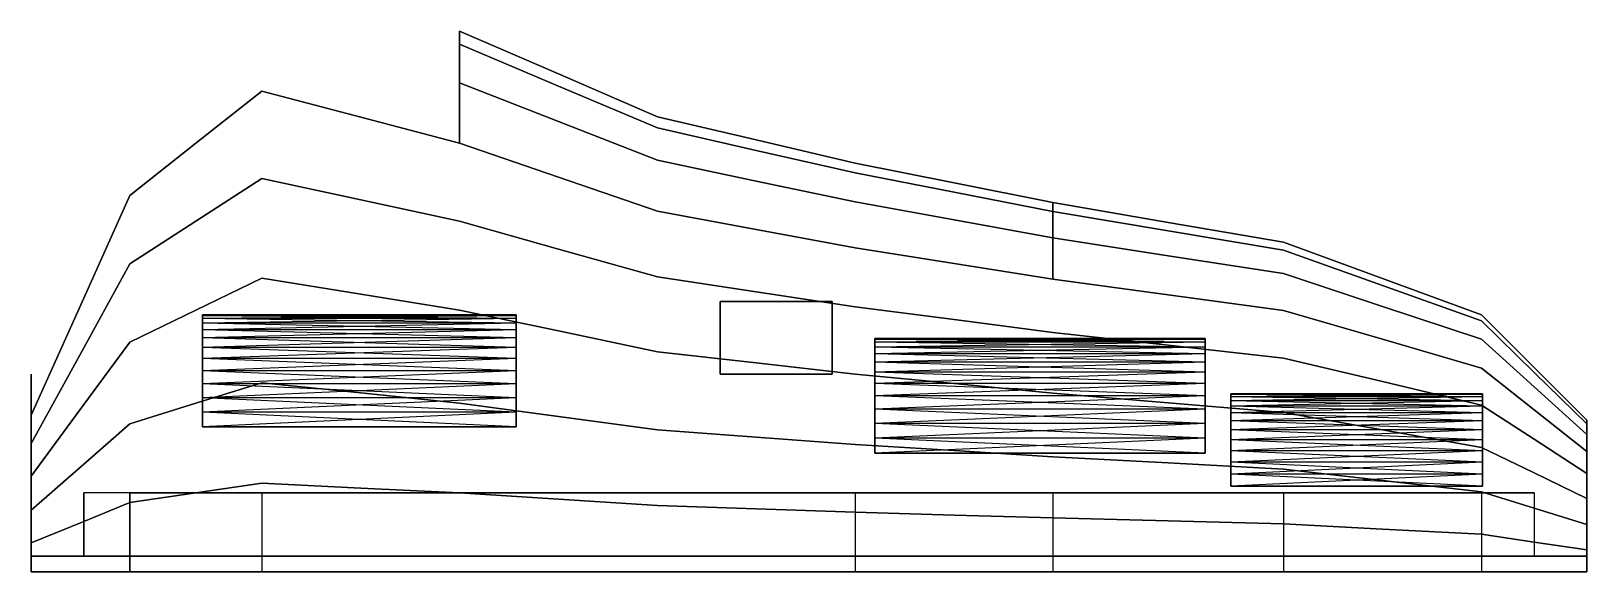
# Model space of a CAD drawing. Header units: millimetres. Extents: x 0 to 2360, y 0 to 820.
import ezdxf

# ---------------------------------------------------------------- set-up
doc = ezdxf.new("R2010")
doc.units = ezdxf.units.MM
for name, color, linetype in [('E11', 7, 'Continuous'), ('EH0', 7, 'Continuous'), ('EH1', 7, 'Continuous'), ('EH2', 7, 'Continuous'), ('FOAM_MATTRESS', 7, 'Continuous'), ('FOAM_UNDERLAY', 7, 'Continuous'), ('O01', 7, 'Continuous'), ('O02', 7, 'Continuous'), ('O03', 7, 'Continuous'), ('O04', 7, 'Continuous'), ('O05', 7, 'Continuous'), ('O06A', 7, 'Continuous'), ('O06B', 7, 'Continuous'), ('O07A', 7, 'Continuous'), ('O07B', 7, 'Continuous'), ('O08A', 7, 'Continuous'), ('O08B', 7, 'Continuous'), ('O09A', 7, 'Continuous'), ('O09B', 7, 'Continuous'), ('O10A', 7, 'Continuous'), ('O10B', 7, 'Continuous'), ('O11A', 7, 'Continuous'), ('O11B', 7, 'Continuous'), ('O12', 7, 'Continuous'), ('O13', 7, 'Continuous'), ('O14', 7, 'Continuous'), ('O15', 7, 'Continuous'), ('O16', 7, 'Continuous'), ('OF', 7, 'Continuous'), ('OFOOT', 7, 'Continuous'), ('OHEAD', 7, 'Continuous')]:
    doc.layers.add(name, color=color, linetype=linetype)

msp = doc.modelspace()

# ---------------------------------------------------------------- linework, layer by layer
at = {"layer": 'E11'}
for points in [[(1045, 300), (1045, 410)], [(1045, 410), (1045, 410)], [(1045, 410), (1045, 300)], [(1215, 410), (1045, 410)], [(1045, 410), (1215, 410)], [(1215, 410), (1215, 300)], [(1215, 410), (1215, 410)], [(1215, 300), (1215, 410)], [(1045, 300), (1045, 300)], [(1045, 300), (1215, 300)], [(1215, 300), (1045, 300)], [(1215, 300), (1215, 300)]]:
    msp.add_lwpolyline(points, dxfattribs=at)
at = {"layer": 'EH0'}
for points in [[(735.7, 388.5), (260, 390)], [(260, 390), (260, 388.5)], [(735.7, 390), (260, 390)], [(735.7, 390), (260, 388.5)], [(260, 388.5), (260, 390)], [(735.7, 384.2), (260, 388.5)], [(260, 388.5), (260, 384.2)], [(735.7, 388.5), (260, 388.5)], [(735.7, 388.5), (260, 388.5)], [(735.7, 388.5), (260, 384.2)], [(260, 384.2), (260, 388.5)], [(735.7, 377.1), (260, 384.2)], [(260, 384.2), (260, 377.1)], [(735.7, 384.2), (260, 384.2)], [(735.7, 384.2), (260, 384.2)], [(735.7, 384.2), (260, 377.1)], [(260, 377.1), (260, 384.2)], [(735.7, 388.5), (735.7, 390)], [(735.7, 390), (735.7, 388.5)], [(735.7, 384.2), (735.7, 388.5)], [(735.7, 388.5), (735.7, 384.2)], [(735.7, 377.1), (735.7, 384.2)], [(735.7, 384.2), (735.7, 377.1)], [(735.7, 367.2), (260, 377.1)], [(260, 377.1), (260, 367.2)], [(735.7, 377.1), (260, 377.1)], [(735.7, 377.1), (260, 377.1)], [(735.7, 377.1), (260, 367.2)], [(260, 367.2), (260, 377.1)], [(735.7, 354.9), (260, 367.2)], [(260, 367.2), (260, 354.9)], [(735.7, 367.2), (260, 367.2)], [(735.7, 367.2), (260, 367.2)], [(735.7, 367.2), (260, 354.9)], [(260, 354.9), (260, 367.2)], [(735.7, 340.2), (260, 354.9)], [(260, 354.9), (260, 340.2)], [(735.7, 354.9), (260, 354.9)], [(735.7, 354.9), (260, 354.9)], [(735.7, 354.9), (260, 340.2)], [(260, 340.2), (260, 354.9)], [(735.7, 367.2), (735.7, 377.1)], [(735.7, 377.1), (735.7, 367.2)], [(735.7, 354.9), (735.7, 367.2)], [(735.7, 367.2), (735.7, 354.9)], [(735.7, 340.2), (735.7, 354.9)], [(735.7, 354.9), (735.7, 340.2)], [(735.7, 323.5), (260, 340.2)], [(260, 340.2), (260, 323.5)], [(735.7, 340.2), (260, 340.2)], [(735.7, 340.2), (260, 340.2)], [(735.7, 340.2), (260, 323.5)], [(260, 323.5), (260, 340.2)], [(735.7, 323.5), (735.7, 340.2)], [(735.7, 340.2), (735.7, 323.5)], [(735.7, 305), (260, 323.5)], [(260, 323.5), (260, 305)], [(735.7, 323.5), (260, 323.5)], [(735.7, 323.5), (260, 323.5)], [(735.7, 323.5), (260, 305)], [(260, 305), (260, 323.5)], [(735.7, 305), (735.7, 323.5)], [(735.7, 323.5), (735.7, 305)], [(735.7, 285.1), (260, 305)], [(260, 305), (260, 285.1)], [(735.7, 305), (260, 305)], [(735.7, 305), (260, 305)], [(735.7, 305), (260, 285.1)], [(260, 285.1), (260, 305)], [(735.7, 264), (260, 285.1)], [(260, 285.1), (260, 264)], [(735.7, 285.1), (260, 285.1)], [(735.7, 285.1), (260, 285.1)], [(735.7, 285.1), (260, 264)], [(260, 264), (260, 285.1)], [(735.7, 285.1), (735.7, 305)], [(735.7, 305), (735.7, 285.1)], [(735.7, 264), (735.7, 285.1)], [(735.7, 285.1), (735.7, 264)], [(735.7, 242.2), (260, 264)], [(260, 264), (260, 242.2)], [(735.7, 264), (260, 264)], [(735.7, 264), (260, 264)], [(735.7, 264), (260, 242.2)], [(260, 242.2), (260, 264)], [(735.7, 242.2), (735.7, 264)], [(735.7, 264), (735.7, 242.2)], [(735.7, 220), (260, 242.2)], [(260, 242.2), (260, 220)], [(735.7, 242.2), (260, 242.2)], [(735.7, 242.2), (260, 242.2)], [(735.7, 242.2), (260, 220)], [(260, 220), (260, 242.2)], [(735.7, 220), (735.7, 242.2)], [(735.7, 242.2), (735.7, 220)], [(260, 220), (735.7, 220)], [(735.7, 220), (260, 220)]]:
    msp.add_lwpolyline(points, dxfattribs=at)
at = {"layer": 'EH1'}
for points in [[(1781, 352.5), (1280, 354)], [(1280, 354), (1280, 352.5)], [(1781, 354), (1280, 354)], [(1781, 354), (1280, 352.5)], [(1280, 352.5), (1280, 354)], [(1781, 348.1), (1280, 352.5)], [(1280, 352.5), (1280, 348.1)], [(1781, 352.5), (1280, 352.5)], [(1781, 352.5), (1280, 352.5)], [(1781, 352.5), (1280, 348.1)], [(1280, 348.1), (1280, 352.5)], [(1781, 340.8), (1280, 348.1)], [(1280, 348.1), (1280, 340.8)], [(1781, 348.1), (1280, 348.1)], [(1781, 348.1), (1280, 348.1)], [(1781, 348.1), (1280, 340.8)], [(1280, 340.8), (1280, 348.1)], [(1781, 330.7), (1280, 340.8)], [(1280, 340.8), (1280, 330.7)], [(1781, 340.8), (1280, 340.8)], [(1781, 340.8), (1280, 340.8)], [(1781, 340.8), (1280, 330.7)], [(1280, 330.7), (1280, 340.8)], [(1781, 318), (1280, 330.7)], [(1280, 330.7), (1280, 318)], [(1781, 330.7), (1280, 330.7)], [(1781, 330.7), (1280, 330.7)], [(1781, 330.7), (1280, 318)], [(1280, 318), (1280, 330.7)], [(1781, 352.5), (1781, 354)], [(1781, 354), (1781, 352.5)], [(1781, 348.1), (1781, 352.5)], [(1781, 352.5), (1781, 348.1)], [(1781, 340.8), (1781, 348.1)], [(1781, 348.1), (1781, 340.8)], [(1781, 330.7), (1781, 340.8)], [(1781, 340.8), (1781, 330.7)], [(1781, 318), (1781, 330.7)], [(1781, 330.7), (1781, 318)], [(1781, 303), (1280, 318)], [(1280, 318), (1280, 303)], [(1781, 318), (1280, 318)], [(1781, 318), (1280, 318)], [(1781, 318), (1280, 303)], [(1280, 303), (1280, 318)], [(1781, 303), (1781, 318)], [(1781, 318), (1781, 303)], [(1781, 285.9), (1280, 303)], [(1280, 303), (1280, 285.9)], [(1781, 303), (1280, 303)], [(1781, 303), (1280, 303)], [(1781, 303), (1280, 285.9)], [(1280, 285.9), (1280, 303)], [(1781, 267), (1280, 285.9)], [(1280, 285.9), (1280, 267)], [(1781, 285.9), (1280, 285.9)], [(1781, 285.9), (1280, 285.9)], [(1781, 285.9), (1280, 267)], [(1280, 267), (1280, 285.9)], [(1781, 285.9), (1781, 303)], [(1781, 303), (1781, 285.9)], [(1781, 267), (1781, 285.9)], [(1781, 285.9), (1781, 267)], [(1781, 246.6), (1280, 267)], [(1280, 267), (1280, 246.6)], [(1781, 267), (1280, 267)], [(1781, 267), (1280, 267)], [(1781, 267), (1280, 246.6)], [(1280, 246.6), (1280, 267)], [(1781, 246.6), (1781, 267)], [(1781, 267), (1781, 246.6)], [(1781, 225), (1280, 246.6)], [(1280, 246.6), (1280, 225)], [(1781, 246.6), (1280, 246.6)], [(1781, 246.6), (1280, 246.6)], [(1781, 246.6), (1280, 225)], [(1280, 225), (1280, 246.6)], [(1781, 225), (1781, 246.6)], [(1781, 246.6), (1781, 225)], [(1781, 202.7), (1280, 225)], [(1280, 225), (1280, 202.7)], [(1781, 225), (1280, 225)], [(1781, 225), (1280, 225)], [(1781, 225), (1280, 202.7)], [(1280, 202.7), (1280, 225)], [(1781, 202.7), (1781, 225)], [(1781, 225), (1781, 202.7)], [(1781, 180), (1280, 202.7)], [(1280, 202.7), (1280, 180)], [(1781, 202.7), (1280, 202.7)], [(1781, 202.7), (1280, 202.7)], [(1781, 202.7), (1280, 180)], [(1280, 180), (1280, 202.7)], [(1781, 180), (1781, 202.7)], [(1781, 202.7), (1781, 180)], [(1280, 180), (1781, 180)], [(1781, 180), (1280, 180)]]:
    msp.add_lwpolyline(points, dxfattribs=at)
at = {"layer": 'EH2'}
for points in [[(2201.8, 268.8), (1820, 270)], [(1820, 270), (1820, 268.8)], [(2201.8, 270), (1820, 270)], [(2201.8, 270), (1820, 268.8)], [(1820, 268.8), (1820, 270)], [(2201.8, 265.2), (1820, 268.8)], [(1820, 268.8), (1820, 265.2)], [(2201.8, 268.8), (1820, 268.8)], [(2201.8, 268.8), (1820, 268.8)], [(2201.8, 268.8), (1820, 265.2)], [(1820, 265.2), (1820, 268.8)], [(2201.8, 259.3), (1820, 265.2)], [(1820, 265.2), (1820, 259.3)], [(2201.8, 265.2), (1820, 265.2)], [(2201.8, 265.2), (1820, 265.2)], [(2201.8, 265.2), (1820, 259.3)], [(1820, 259.3), (1820, 265.2)], [(2201.8, 268.8), (2201.8, 270)], [(2201.8, 270), (2201.8, 268.8)], [(2201.8, 265.2), (2201.8, 268.8)], [(2201.8, 268.8), (2201.8, 265.2)], [(2201.8, 259.3), (2201.8, 265.2)], [(2201.8, 265.2), (2201.8, 259.3)], [(2201.8, 251.2), (1820, 259.3)], [(1820, 259.3), (1820, 251.2)], [(2201.8, 259.3), (1820, 259.3)], [(2201.8, 259.3), (1820, 259.3)], [(2201.8, 259.3), (1820, 251.2)], [(1820, 251.2), (1820, 259.3)], [(2201.8, 241.1), (1820, 251.2)], [(1820, 251.2), (1820, 241.1)], [(2201.8, 251.2), (1820, 251.2)], [(2201.8, 251.2), (1820, 251.2)], [(2201.8, 251.2), (1820, 241.1)], [(1820, 241.1), (1820, 251.2)], [(2201.8, 229), (1820, 241.1)], [(1820, 241.1), (1820, 229)], [(2201.8, 241.1), (1820, 241.1)], [(2201.8, 241.1), (1820, 241.1)], [(2201.8, 241.1), (1820, 229)], [(1820, 229), (1820, 241.1)], [(2201.8, 251.2), (2201.8, 259.3)], [(2201.8, 259.3), (2201.8, 251.2)], [(2201.8, 241.1), (2201.8, 251.2)], [(2201.8, 251.2), (2201.8, 241.1)], [(2201.8, 229), (2201.8, 241.1)], [(2201.8, 241.1), (2201.8, 229)], [(2201.8, 215.2), (1820, 229)], [(1820, 229), (1820, 215.2)], [(2201.8, 229), (1820, 229)], [(2201.8, 229), (1820, 229)], [(2201.8, 229), (1820, 215.2)], [(1820, 215.2), (1820, 229)], [(2201.8, 200), (1820, 215.2)], [(1820, 215.2), (1820, 200)], [(2201.8, 215.2), (1820, 215.2)], [(2201.8, 215.2), (1820, 215.2)], [(2201.8, 215.2), (1820, 200)], [(1820, 200), (1820, 215.2)], [(2201.8, 215.2), (2201.8, 229)], [(2201.8, 229), (2201.8, 215.2)], [(2201.8, 200), (2201.8, 215.2)], [(2201.8, 215.2), (2201.8, 200)], [(2201.8, 183.6), (1820, 200)], [(1820, 200), (1820, 183.6)], [(2201.8, 200), (1820, 200)], [(2201.8, 200), (1820, 200)], [(2201.8, 200), (1820, 183.6)], [(1820, 183.6), (1820, 200)], [(2201.8, 183.6), (2201.8, 200)], [(2201.8, 200), (2201.8, 183.6)], [(2201.8, 166.2), (1820, 183.6)], [(1820, 183.6), (1820, 166.2)], [(2201.8, 183.6), (1820, 183.6)], [(2201.8, 183.6), (1820, 183.6)], [(2201.8, 183.6), (1820, 166.2)], [(1820, 166.2), (1820, 183.6)], [(2201.8, 148.3), (1820, 166.2)], [(1820, 166.2), (1820, 148.3)], [(2201.8, 166.2), (1820, 166.2)], [(2201.8, 166.2), (1820, 166.2)], [(2201.8, 166.2), (1820, 148.3)], [(1820, 148.3), (1820, 166.2)], [(2201.8, 166.2), (2201.8, 183.6)], [(2201.8, 183.6), (2201.8, 166.2)], [(2201.8, 148.3), (2201.8, 166.2)], [(2201.8, 166.2), (2201.8, 148.3)], [(2201.8, 130), (1820, 148.3)], [(1820, 148.3), (1820, 130)], [(2201.8, 148.3), (1820, 148.3)], [(2201.8, 148.3), (1820, 148.3)], [(2201.8, 148.3), (1820, 130)], [(1820, 130), (1820, 148.3)], [(2201.8, 130), (2201.8, 148.3)], [(2201.8, 148.3), (2201.8, 130)], [(1820, 130), (2201.8, 130)], [(2201.8, 130), (1820, 130)]]:
    msp.add_lwpolyline(points, dxfattribs=at)
at = {"layer": 'FOAM_MATTRESS'}
for points in [[(80, 120), (80, 24)], [(150, 120), (80, 120)], [(150, 120), (80, 120)], [(80, 120), (80, 120)], [(80, 24), (80, 120)], [(150, 24), (150, 120)], [(150, 120), (350, 120)], [(350, 120), (150, 120)], [(150, 120), (150, 24)], [(350, 120), (1250, 120)], [(1250, 120), (350, 120)], [(350, 120), (350, 24)], [(350, 120), (350, 24)], [(1250, 120), (1550, 120)], [(1550, 120), (1250, 120)], [(1250, 120), (1250, 24)], [(1250, 120), (1250, 24)], [(1550, 120), (1900, 120)], [(1900, 120), (1550, 120)], [(1550, 120), (1550, 24)], [(1550, 120), (1550, 24)], [(1900, 120), (2200, 120)], [(2200, 120), (1900, 120)], [(1900, 120), (1900, 24)], [(1900, 120), (1900, 24)], [(2200, 120), (2280, 120)], [(2280, 120), (2200, 120)], [(2200, 120), (2200, 24)], [(2200, 120), (2200, 24)], [(2280, 120), (2280, 120)], [(2280, 120), (2280, 24)], [(2280, 120), (2280, 24)], [(80, 24), (150, 24)], [(150, 24), (80, 24)], [(80, 24), (80, 24)], [(350, 24), (150, 24)], [(350, 24), (150, 24)], [(1250, 24), (350, 24)], [(350, 24), (1250, 24)], [(1550, 24), (1250, 24)], [(1250, 24), (1550, 24)], [(1900, 24), (1550, 24)], [(1550, 24), (1900, 24)], [(2200, 24), (1900, 24)], [(1900, 24), (2200, 24)], [(2280, 24), (2200, 24)], [(2200, 24), (2280, 24)], [(2280, 24), (2280, 24)]]:
    msp.add_lwpolyline(points, dxfattribs=at)
at = {"layer": 'FOAM_UNDERLAY'}
for points in [[(0, 24), (0, 0)], [(150, 24), (0, 24)], [(0, 24), (150, 24)], [(0, 0), (0, 24)], [(0, 24), (0, 24)], [(150, 0), (150, 24)], [(150, 24), (150, 0)], [(150, 24), (350, 24)], [(350, 24), (150, 24)], [(350, 24), (350, 0)], [(350, 24), (1250, 24)], [(350, 24), (350, 0)], [(1250, 24), (350, 24)], [(1250, 24), (1250, 0)], [(1250, 24), (1550, 24)], [(1250, 24), (1250, 0)], [(1550, 24), (1250, 24)], [(1550, 24), (1550, 0)], [(1550, 24), (1900, 24)], [(1550, 24), (1550, 0)], [(1900, 24), (1550, 24)], [(1900, 24), (1900, 0)], [(1900, 24), (2200, 24)], [(1900, 24), (1900, 0)], [(2200, 24), (1900, 24)], [(2200, 24), (2200, 0)], [(2200, 24), (2360, 24)], [(2200, 24), (2200, 0)], [(2360, 24), (2200, 24)], [(2360, 24), (2360, 0)], [(2360, 24), (2360, 0)], [(2360, 24), (2360, 24)], [(0, 0), (150, 0)], [(0, 0), (150, 0)], [(0, 0), (0, 0)], [(350, 0), (150, 0)], [(150, 0), (350, 0)], [(1250, 0), (350, 0)], [(350, 0), (1250, 0)], [(1550, 0), (1250, 0)], [(1250, 0), (1550, 0)], [(1900, 0), (1550, 0)], [(1550, 0), (1900, 0)], [(2200, 0), (1900, 0)], [(1900, 0), (2200, 0)], [(2360, 0), (2200, 0)], [(2200, 0), (2360, 0)], [(2360, 0), (2360, 0)]]:
    msp.add_lwpolyline(points, dxfattribs=at)
at = {"layer": 'O01'}
msp.add_lwpolyline([(0, 0), (80, 0), (150, 0), (250, 0), (350, 0), (500, 0), (650, 0), (800, 0), (950, 0), (1100, 0), (1250, 0), (1400, 0), (1550, 0), (1725, 0), (1900, 0), (2050, 0), (2200, 0), (2280, 0), (2360, 0), (2360, 33.6), (2280, 45.3), (2200, 57), (2050, 65), (1900, 73.1), (1725, 77.4), (1550, 81.8), (1400, 86.2), (1250, 90.6), (1100, 95.7), (950, 100.8), (800, 110.3), (650, 119.8), (500, 127.1), (350, 134.4), (250, 119.8), (150, 105.2), (80, 76.6), (0, 43.8)], close=True, dxfattribs=at)
at = {"layer": 'O02'}
msp.add_lwpolyline([(0, 43.8), (80, 76.6), (150, 105.2), (250, 119.8), (350, 134.4), (500, 127.1), (650, 119.8), (800, 110.3), (950, 100.8), (1100, 95.7), (1250, 90.6), (1400, 86.2), (1550, 81.8), (1725, 77.4), (1900, 73.1), (2050, 65), (2200, 57), (2280, 45.3), (2360, 33.6), (2360, 71.7), (2280, 96.7), (2200, 121.6), (2050, 138.8), (1900, 155.9), (1725, 165.3), (1550, 174.6), (1400, 184), (1250, 193.3), (1100, 204.2), (950, 215.2), (800, 235.4), (650, 255.7), (500, 271.3), (350, 286.9), (250, 255.7), (150, 224.5), (80, 163.4), (0, 93.5)], close=True, dxfattribs=at)
at = {"layer": 'O03'}
msp.add_lwpolyline([(0, 93.5), (80, 163.4), (150, 224.5), (250, 255.7), (350, 286.9), (500, 271.3), (650, 255.7), (800, 235.4), (950, 215.2), (1100, 204.2), (1250, 193.3), (1400, 184), (1550, 174.6), (1725, 165.3), (1900, 155.9), (2050, 138.8), (2200, 121.6), (2280, 96.7), (2360, 71.7), (2360, 111.3), (2280, 150), (2200, 188.7), (2050, 215.3), (1900, 241.9), (1725, 256.5), (1550, 271), (1400, 285.5), (1250, 300), (1100, 316.9), (950, 333.9), (800, 365.3), (650, 396.8), (500, 421), (350, 445.2), (250, 396.8), (150, 348.4), (80, 253.6), (0, 145.2)], close=True, dxfattribs=at)
at = {"layer": 'O04'}
msp.add_lwpolyline([(0, 145.2), (80, 253.6), (150, 348.4), (250, 396.8), (350, 445.2), (500, 421), (650, 396.8), (800, 365.3), (950, 333.9), (1100, 316.9), (1250, 300), (1400, 285.5), (1550, 271), (1725, 256.5), (1900, 241.9), (2050, 215.3), (2200, 188.7), (2280, 150), (2360, 111.3), (2360, 149.2), (2280, 201), (2200, 252.9), (2050, 288.6), (1900, 324.3), (1725, 343.7), (1550, 363.2), (1400, 382.6), (1250, 402.1), (1100, 424.8), (950, 447.5), (800, 489.6), (650, 531.8), (500, 564.2), (350, 596.7), (250, 531.8), (150, 466.9), (80, 339.8), (0, 194.6)], close=True, dxfattribs=at)
at = {"layer": 'O05'}
msp.add_lwpolyline([(0, 194.6), (80, 339.8), (150, 466.9), (250, 531.8), (350, 596.7), (500, 564.2), (650, 531.8), (800, 489.6), (950, 447.5), (1100, 424.8), (1250, 402.1), (1400, 382.6), (1550, 363.2), (1725, 343.7), (1900, 324.3), (2050, 288.6), (2200, 252.9), (2280, 201), (2360, 149.2), (2360, 182.3), (2280, 245.7), (2200, 309.1), (2050, 352.7), (1900, 396.3), (1725, 420.1), (1550, 443.9), (1400, 467.7), (1250, 491.4), (1100, 519.2), (950, 546.9), (800, 598.4), (650, 650), (500, 689.6), (350, 729.2), (250, 650), (150, 570.7), (80, 415.3), (0, 237.8)], close=True, dxfattribs=at)
at = {"layer": 'O06A'}
msp.add_lwpolyline([(650, 650), (800, 598.4), (950, 546.9), (1100, 519.2), (1250, 491.4), (1400, 467.7), (1550, 443.9), (1550, 506.6), (1400, 533.8), (1250, 560.9), (1100, 592.6), (950, 624.2), (800, 683), (650, 741.8)], close=True, dxfattribs=at)
at = {"layer": 'O06B'}
msp.add_lwpolyline([(1550, 443.9), (1725, 420.1), (1900, 396.3), (2050, 352.7), (2200, 309.1), (2280, 245.7), (2360, 182.3), (2360, 208.1), (2280, 280.4), (2200, 352.8), (2050, 402.6), (1900, 452.3), (1725, 479.5), (1550, 506.6)], close=True, dxfattribs=at)
at = {"layer": 'O07A'}
msp.add_lwpolyline([(650, 741.8), (800, 683), (950, 624.2), (1100, 592.6), (1250, 560.9), (1400, 533.8), (1550, 506.6), (1550, 546.4), (1400, 575.7), (1250, 604.9), (1100, 639.1), (950, 673.2), (800, 736.6), (650, 800.1)], close=True, dxfattribs=at)
at = {"layer": 'O07B'}
msp.add_lwpolyline([(1550, 506.6), (1725, 479.5), (1900, 452.3), (2050, 402.6), (2200, 352.8), (2280, 280.4), (2360, 208.1), (2360, 224.4), (2280, 302.5), (2200, 380.5), (2050, 434.2), (1900, 487.8), (1725, 517.1), (1550, 546.4)], close=True, dxfattribs=at)
at = {"layer": 'O08A'}
msp.add_lwpolyline([(650, 800.1), (800, 736.6), (950, 673.2), (1100, 639.1), (1250, 604.9), (1400, 575.7), (1550, 546.4), (1550, 560), (1400, 590), (1250, 620), (1100, 655), (950, 690), (800, 755), (650, 820)], close=True, dxfattribs=at)
at = {"layer": 'O08B'}
msp.add_lwpolyline([(1550, 546.4), (1725, 517.1), (1900, 487.8), (2050, 434.2), (2200, 380.5), (2280, 302.5), (2360, 224.4), (2360, 230), (2280, 310), (2200, 390), (2050, 445), (1900, 500), (1725, 530), (1550, 560)], close=True, dxfattribs=at)
at = {"layer": 'O09A'}
msp.add_lwpolyline([(650, 820), (800, 755), (950, 690), (1100, 655), (1250, 620), (1400, 590), (1550, 560), (1550, 546.4), (1400, 575.7), (1250, 604.9), (1100, 639.1), (950, 673.2), (800, 736.6), (650, 800.1)], close=True, dxfattribs=at)
at = {"layer": 'O09B'}
msp.add_lwpolyline([(1550, 560), (1725, 530), (1900, 500), (2050, 445), (2200, 390), (2280, 310), (2360, 230), (2360, 224.4), (2280, 302.5), (2200, 380.5), (2050, 434.2), (1900, 487.8), (1725, 517.1), (1550, 546.4)], close=True, dxfattribs=at)
at = {"layer": 'O10A'}
msp.add_lwpolyline([(650, 800.1), (800, 736.6), (950, 673.2), (1100, 639.1), (1250, 604.9), (1400, 575.7), (1550, 546.4), (1550, 506.6), (1400, 533.8), (1250, 560.9), (1100, 592.6), (950, 624.2), (800, 683), (650, 741.8)], close=True, dxfattribs=at)
at = {"layer": 'O10B'}
msp.add_lwpolyline([(1550, 546.4), (1725, 517.1), (1900, 487.8), (2050, 434.2), (2200, 380.5), (2280, 302.5), (2360, 224.4), (2360, 208.1), (2280, 280.4), (2200, 352.8), (2050, 402.6), (1900, 452.3), (1725, 479.5), (1550, 506.6)], close=True, dxfattribs=at)
at = {"layer": 'O11A'}
msp.add_lwpolyline([(650, 741.8), (800, 683), (950, 624.2), (1100, 592.6), (1250, 560.9), (1400, 533.8), (1550, 506.6), (1550, 443.9), (1400, 467.7), (1250, 491.4), (1100, 519.2), (950, 546.9), (800, 598.4), (650, 650)], close=True, dxfattribs=at)
at = {"layer": 'O11B'}
msp.add_lwpolyline([(1550, 506.6), (1725, 479.5), (1900, 452.3), (2050, 402.6), (2200, 352.8), (2280, 280.4), (2360, 208.1), (2360, 182.3), (2280, 245.7), (2200, 309.1), (2050, 352.7), (1900, 396.3), (1725, 420.1), (1550, 443.9)], close=True, dxfattribs=at)
at = {"layer": 'O12'}
msp.add_lwpolyline([(0, 237.8), (80, 415.3), (150, 570.7), (250, 650), (350, 729.2), (500, 689.6), (650, 650), (800, 598.4), (950, 546.9), (1100, 519.2), (1250, 491.4), (1400, 467.7), (1550, 443.9), (1725, 420.1), (1900, 396.3), (2050, 352.7), (2200, 309.1), (2280, 245.7), (2360, 182.3), (2360, 149.2), (2280, 201), (2200, 252.9), (2050, 288.6), (1900, 324.3), (1725, 343.7), (1550, 363.2), (1400, 382.6), (1250, 402.1), (1100, 424.8), (950, 447.5), (800, 489.6), (650, 531.8), (500, 564.2), (350, 596.7), (250, 531.8), (150, 466.9), (80, 339.8), (0, 194.6)], close=True, dxfattribs=at)
at = {"layer": 'O13'}
msp.add_lwpolyline([(0, 194.6), (80, 339.8), (150, 466.9), (250, 531.8), (350, 596.7), (500, 564.2), (650, 531.8), (800, 489.6), (950, 447.5), (1100, 424.8), (1250, 402.1), (1400, 382.6), (1550, 363.2), (1725, 343.7), (1900, 324.3), (2050, 288.6), (2200, 252.9), (2280, 201), (2360, 149.2), (2360, 111.3), (2280, 150), (2200, 188.7), (2050, 215.3), (1900, 241.9), (1725, 256.5), (1550, 271), (1400, 285.5), (1250, 300), (1100, 316.9), (950, 333.9), (800, 365.3), (650, 396.8), (500, 421), (350, 445.2), (250, 396.8), (150, 348.4), (80, 253.6), (0, 145.2)], close=True, dxfattribs=at)
at = {"layer": 'O14'}
msp.add_lwpolyline([(0, 145.2), (80, 253.6), (150, 348.4), (250, 396.8), (350, 445.2), (500, 421), (650, 396.8), (800, 365.3), (950, 333.9), (1100, 316.9), (1250, 300), (1400, 285.5), (1550, 271), (1725, 256.5), (1900, 241.9), (2050, 215.3), (2200, 188.7), (2280, 150), (2360, 111.3), (2360, 71.7), (2280, 96.7), (2200, 121.6), (2050, 138.8), (1900, 155.9), (1725, 165.3), (1550, 174.6), (1400, 184), (1250, 193.3), (1100, 204.2), (950, 215.2), (800, 235.4), (650, 255.7), (500, 271.3), (350, 286.9), (250, 255.7), (150, 224.5), (80, 163.4), (0, 93.5)], close=True, dxfattribs=at)
at = {"layer": 'O15'}
msp.add_lwpolyline([(0, 93.5), (80, 163.4), (150, 224.5), (250, 255.7), (350, 286.9), (500, 271.3), (650, 255.7), (800, 235.4), (950, 215.2), (1100, 204.2), (1250, 193.3), (1400, 184), (1550, 174.6), (1725, 165.3), (1900, 155.9), (2050, 138.8), (2200, 121.6), (2280, 96.7), (2360, 71.7), (2360, 33.6), (2280, 45.3), (2200, 57), (2050, 65), (1900, 73.1), (1725, 77.4), (1550, 81.8), (1400, 86.2), (1250, 90.6), (1100, 95.7), (950, 100.8), (800, 110.3), (650, 119.8), (500, 127.1), (350, 134.4), (250, 119.8), (150, 105.2), (80, 76.6), (0, 43.8)], close=True, dxfattribs=at)
at = {"layer": 'O16'}
msp.add_lwpolyline([(0, 43.8), (80, 76.6), (150, 105.2), (250, 119.8), (350, 134.4), (500, 127.1), (650, 119.8), (800, 110.3), (950, 100.8), (1100, 95.7), (1250, 90.6), (1400, 86.2), (1550, 81.8), (1725, 77.4), (1900, 73.1), (2050, 65), (2200, 57), (2280, 45.3), (2360, 33.6), (2360, 0), (2280, 0), (2200, 0), (2050, 0), (1900, 0), (1725, 0), (1550, 0), (1400, 0), (1250, 0), (1100, 0), (950, 0), (800, 0), (650, 0), (500, 0), (350, 0), (250, 0), (150, 0), (80, 0), (0, 0)], close=True, dxfattribs=at)
at = {"layer": 'OF'}
msp.add_lwpolyline([(0, 0), (80, 0), (150, 0), (250, 0), (350, 0), (500, 0), (650, 0), (800, 0), (950, 0), (1100, 0), (1250, 0), (1400, 0), (1550, 0), (1725, 0), (1900, 0), (2050, 0), (2200, 0), (2280, 0), (2360, 0), (2360, 0), (2280, 0), (2200, 0), (2050, 0), (1900, 0), (1725, 0), (1550, 0), (1400, 0), (1250, 0), (1100, 0), (950, 0), (800, 0), (650, 0), (500, 0), (350, 0), (250, 0), (150, 0), (80, 0), (0, 0)], close=True, dxfattribs=at)
at = {"layer": 'OFOOT'}
msp.add_lwpolyline([(2360, 0), (2360, 33.6), (2360, 71.7), (2360, 111.3), (2360, 149.2), (2360, 182.3), (2360, 208.1), (2360, 224.4), (2360, 230), (2360, 224.4), (2360, 208.1), (2360, 182.3), (2360, 149.2), (2360, 111.3), (2360, 71.7), (2360, 33.6), (2360, 0)], close=True, dxfattribs=at)
at = {"layer": 'OHEAD'}
msp.add_lwpolyline([(0, 0), (0, 43.8), (0, 93.5), (0, 145.2), (0, 194.6), (0, 237.8), (0, 271.4), (0, 292.7), (0, 300), (0, 292.7), (0, 271.4), (0, 237.8), (0, 194.6), (0, 145.2), (0, 93.5), (0, 43.8), (0, 0)], close=True, dxfattribs=at)

doc.saveas('drawing.dxf')
